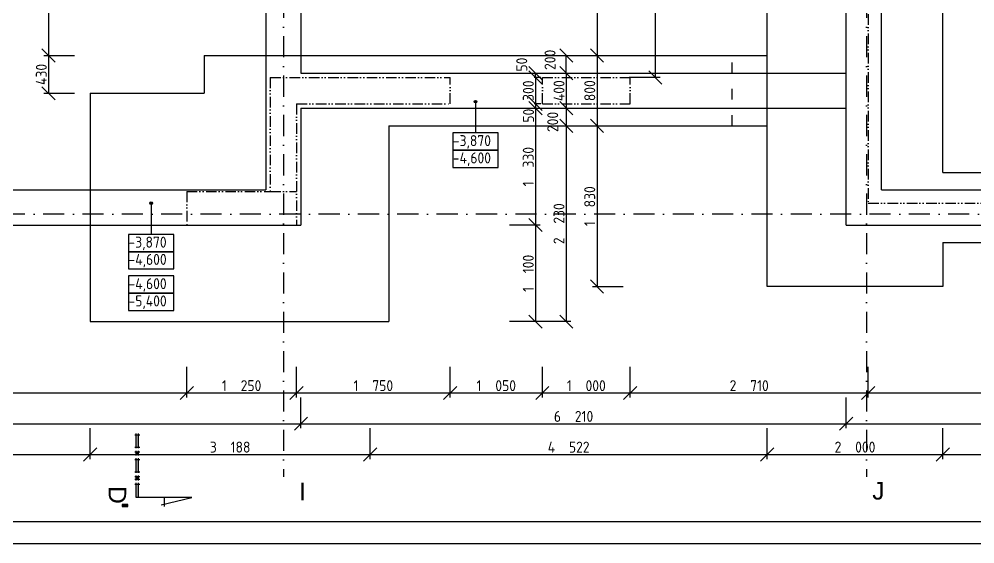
# Model space of a CAD drawing. Extents: x 4511820 to 5180432, y -1526536 to -944957.
# Drawn here: x 5017822 to 5028706, y -1502899 to -1496923 of the extents above; entities that cross this region are included whole.
import ezdxf

# ---------------------------------------------------------------- set-up
doc = ezdxf.new("R2010")
doc.units = 0
doc.header["$MEASUREMENT"] = 0
for name, pattern in [('ACAD_ISO03W100', [30, 12, -18]), ('ACAD_ISO12W100', [22, 12, -3, 0.5, -3, 0.5, -3]), ('BODKOCIARKOVANA_3', [5.6, 3, -1.3, 0, -1.3])]:
    doc.linetypes.add(name, pattern=pattern)
doc.layers.get('0').update_dxf_attribs({"linetype": 'CONTINUOUS'})
doc.layers.get('Defpoints').update_dxf_attribs({"color": 61, "linetype": 'CONTINUOUS'})
for name, color, linetype in [('KÓTY', 4, 'CONTINUOUS'), ('MÚRY', 1, 'CONTINUOUS'), ('osi', 253, 'CONTINUOUS'), ('TENKÁ', 7, 'CONTINUOUS')]:
    doc.layers.add(name, color=color, linetype=linetype)
doc.styles.add('styl1', font='arial.ttf')
doc.styles.add('STYLE1', font='isocp.shx')
doc.dimstyles.new('STANDARD-50', dxfattribs={"dimtxt": 125, "dimasz": 150, "dimexe": 10, "dimexo": 200, "dimgap": 20, "dimtad": 1, "dimdsep": 46, "dimlunit": 6, "dimtxsty": 'STYLE1', "dimblk1": 'OBLIQUE', "dimblk2": 'OBLIQUE', "dimsah": 1, "dimcen": 2.5, "dimse1": 1, "dimse2": 1, "dimadec": 0, "dimazin": 0, "dimtfac": 1, "dimtmove": 1, "dimatfit": 3, "dimldrblk": 'OBLIQUE', "dimfxl": 1, "dimtolj": 1, "dimtzin": 0, "dimarcsym": 0})

# ---------------------------------------------------------------- blocks, each defined once
blk = doc.blocks.new('_OBLIQUE')
at = {"color": 0, "linetype": 'ByBlock'}
blk.add_line((-0.5, -0.5), (0.5, 0.5), dxfattribs=at)
blk = doc.blocks.new('*D43579')
at = {"layer": 'Defpoints', "color": 0}
for p in [(5015616, -1500368), (5018631, -1500368), (5018631, -1501880)]:
    blk.add_point(p, dxfattribs=at)
at = {"layer": 'KÓTY', "color": 0, "lineweight": -2}
blk.add_line((5015616, -1501880), (5018631, -1501880), dxfattribs=at)
at = {"layer": 'KÓTY', "color": 0, "linetype": 'ByBlock', "lineweight": -2, "xscale": 150, "yscale": 150, "zscale": 150, "rotation": 180}
blk.add_blockref('_OBLIQUE', (5015616, -1501880), dxfattribs=at)
at = {"layer": 'KÓTY', "color": 0, "linetype": 'ByBlock', "lineweight": -2, "xscale": 150, "yscale": 150, "zscale": 150}
blk.add_blockref('_OBLIQUE', (5018631, -1501880), dxfattribs=at)
at = {"layer": 'KÓTY', "color": 0, "insert": (5017123, -1501797), "char_height": 125, "attachment_point": 5, "style": 'STYLE1'}
blk.add_mtext('\\A1;3ﾠ015', dxfattribs=at)
blk = doc.blocks.new('*D43580')
at = {"layer": 'Defpoints', "color": 0}
for p in [(5018631, -1500368), (5021819, -1500368), (5021819, -1501880)]:
    blk.add_point(p, dxfattribs=at)
at = {"layer": 'KÓTY', "color": 0, "lineweight": -2}
blk.add_line((5018631, -1501880), (5021819, -1501880), dxfattribs=at)
at = {"layer": 'KÓTY', "color": 0, "linetype": 'ByBlock', "lineweight": -2, "xscale": 150, "yscale": 150, "zscale": 150, "rotation": 180}
blk.add_blockref('_OBLIQUE', (5018631, -1501880), dxfattribs=at)
at = {"layer": 'KÓTY', "color": 0, "linetype": 'ByBlock', "lineweight": -2, "xscale": 150, "yscale": 150, "zscale": 150}
blk.add_blockref('_OBLIQUE', (5021819, -1501880), dxfattribs=at)
at = {"layer": 'KÓTY', "color": 0, "insert": (5020225, -1501797), "char_height": 125, "attachment_point": 5, "style": 'STYLE1'}
blk.add_mtext('\\A1;3ﾠ188', dxfattribs=at)
blk = doc.blocks.new('*D43581')
at = {"layer": 'Defpoints', "color": 0}
for p in [(5026341, -1499968), (5021819, -1500368), (5026341, -1501880)]:
    blk.add_point(p, dxfattribs=at)
at = {"layer": 'KÓTY', "color": 0, "lineweight": -2}
blk.add_line((5021819, -1501880), (5026341, -1501880), dxfattribs=at)
at = {"layer": 'KÓTY', "color": 0, "linetype": 'ByBlock', "lineweight": -2, "xscale": 150, "yscale": 150, "zscale": 150, "rotation": 180}
blk.add_blockref('_OBLIQUE', (5021819, -1501880), dxfattribs=at)
at = {"layer": 'KÓTY', "color": 0, "linetype": 'ByBlock', "lineweight": -2, "xscale": 150, "yscale": 150, "zscale": 150}
blk.add_blockref('_OBLIQUE', (5026341, -1501880), dxfattribs=at)
at = {"layer": 'KÓTY', "color": 0, "insert": (5024080, -1501797), "char_height": 125, "attachment_point": 5, "style": 'STYLE1'}
blk.add_mtext('\\A1;4ﾠ522', dxfattribs=at)
blk = doc.blocks.new('*D43582')
at = {"layer": 'Defpoints', "color": 0}
for p in [(5026341, -1499968), (5028341, -1499968), (5028341, -1501880)]:
    blk.add_point(p, dxfattribs=at)
at = {"layer": 'KÓTY', "color": 0, "lineweight": -2}
blk.add_line((5026341, -1501880), (5028341, -1501880), dxfattribs=at)
at = {"layer": 'KÓTY', "color": 0, "linetype": 'ByBlock', "lineweight": -2, "xscale": 150, "yscale": 150, "zscale": 150, "rotation": 180}
blk.add_blockref('_OBLIQUE', (5026341, -1501880), dxfattribs=at)
at = {"layer": 'KÓTY', "color": 0, "linetype": 'ByBlock', "lineweight": -2, "xscale": 150, "yscale": 150, "zscale": 150}
blk.add_blockref('_OBLIQUE', (5028341, -1501880), dxfattribs=at)
at = {"layer": 'KÓTY', "color": 0, "insert": (5027341, -1501797), "char_height": 125, "attachment_point": 5, "style": 'STYLE1'}
blk.add_mtext('\\A1;2ﾠ000', dxfattribs=at)
blk = doc.blocks.new('*D43583')
at = {"layer": 'Defpoints', "color": 0}
for p in [(5028341, -1499968), (5039821, -1499968), (5039821, -1501880)]:
    blk.add_point(p, dxfattribs=at)
at = {"layer": 'KÓTY', "color": 0, "lineweight": -2}
blk.add_line((5028341, -1501880), (5039821, -1501880), dxfattribs=at)
at = {"layer": 'KÓTY', "color": 0, "linetype": 'ByBlock', "lineweight": -2, "xscale": 150, "yscale": 150, "zscale": 150, "rotation": 180}
blk.add_blockref('_OBLIQUE', (5028341, -1501880), dxfattribs=at)
at = {"layer": 'KÓTY', "color": 0, "linetype": 'ByBlock', "lineweight": -2, "xscale": 150, "yscale": 150, "zscale": 150}
blk.add_blockref('_OBLIQUE', (5039821, -1501880), dxfattribs=at)
at = {"layer": 'KÓTY', "color": 0, "insert": (5034081, -1501797), "char_height": 125, "attachment_point": 5, "style": 'STYLE1'}
blk.add_mtext('\\A1;11ﾠ480', dxfattribs=at)
blk = doc.blocks.new('*D43594')
at = {"layer": 'Defpoints', "color": 0}
for p in [(5014341, -1499268), (5019731, -1499268), (5019731, -1501180)]:
    blk.add_point(p, dxfattribs=at)
at = {"layer": 'KÓTY', "color": 0, "lineweight": -2}
blk.add_line((5014341, -1501180), (5019731, -1501180), dxfattribs=at)
at = {"layer": 'KÓTY', "color": 0, "linetype": 'ByBlock', "lineweight": -2, "xscale": 150, "yscale": 150, "zscale": 150, "rotation": 180}
blk.add_blockref('_OBLIQUE', (5014341, -1501180), dxfattribs=at)
at = {"layer": 'KÓTY', "color": 0, "linetype": 'ByBlock', "lineweight": -2, "xscale": 150, "yscale": 150, "zscale": 150}
blk.add_blockref('_OBLIQUE', (5019731, -1501180), dxfattribs=at)
at = {"layer": 'KÓTY', "color": 0, "insert": (5017036, -1501097), "char_height": 125, "attachment_point": 5, "style": 'STYLE1'}
blk.add_mtext('\\A1;5ﾠ390', dxfattribs=at)
blk = doc.blocks.new('*D43595')
at = {"layer": 'Defpoints', "color": 0}
for p in [(5019731, -1499268), (5020981, -1499268), (5020981, -1501180)]:
    blk.add_point(p, dxfattribs=at)
at = {"layer": 'KÓTY', "color": 0, "lineweight": -2}
blk.add_line((5019731, -1501180), (5020981, -1501180), dxfattribs=at)
at = {"layer": 'KÓTY', "color": 0, "linetype": 'ByBlock', "lineweight": -2, "xscale": 150, "yscale": 150, "zscale": 150, "rotation": 180}
blk.add_blockref('_OBLIQUE', (5019731, -1501180), dxfattribs=at)
at = {"layer": 'KÓTY', "color": 0, "linetype": 'ByBlock', "lineweight": -2, "xscale": 150, "yscale": 150, "zscale": 150}
blk.add_blockref('_OBLIQUE', (5020981, -1501180), dxfattribs=at)
at = {"layer": 'KÓTY', "color": 0, "insert": (5020356, -1501097), "char_height": 125, "attachment_point": 5, "style": 'STYLE1'}
blk.add_mtext('\\A1;1ﾠ250', dxfattribs=at)
blk = doc.blocks.new('*D43596')
at = {"layer": 'Defpoints', "color": 0}
for p in [(5022731, -1497888), (5020981, -1499268), (5022731, -1501180)]:
    blk.add_point(p, dxfattribs=at)
at = {"layer": 'KÓTY', "color": 0, "lineweight": -2}
blk.add_line((5020981, -1501180), (5022731, -1501180), dxfattribs=at)
at = {"layer": 'KÓTY', "color": 0, "linetype": 'ByBlock', "lineweight": -2, "xscale": 150, "yscale": 150, "zscale": 150, "rotation": 180}
blk.add_blockref('_OBLIQUE', (5020981, -1501180), dxfattribs=at)
at = {"layer": 'KÓTY', "color": 0, "linetype": 'ByBlock', "lineweight": -2, "xscale": 150, "yscale": 150, "zscale": 150}
blk.add_blockref('_OBLIQUE', (5022731, -1501180), dxfattribs=at)
at = {"layer": 'KÓTY', "color": 0, "insert": (5021856, -1501097), "char_height": 125, "attachment_point": 5, "style": 'STYLE1'}
blk.add_mtext('\\A1;1ﾠ750', dxfattribs=at)
blk = doc.blocks.new('*D43597')
at = {"layer": 'Defpoints', "color": 0}
for p in [(5022731, -1497888), (5023781, -1497888), (5023781, -1501180)]:
    blk.add_point(p, dxfattribs=at)
at = {"layer": 'KÓTY', "color": 0, "lineweight": -2}
blk.add_line((5022731, -1501180), (5023781, -1501180), dxfattribs=at)
at = {"layer": 'KÓTY', "color": 0, "linetype": 'ByBlock', "lineweight": -2, "xscale": 150, "yscale": 150, "zscale": 150, "rotation": 180}
blk.add_blockref('_OBLIQUE', (5022731, -1501180), dxfattribs=at)
at = {"layer": 'KÓTY', "color": 0, "linetype": 'ByBlock', "lineweight": -2, "xscale": 150, "yscale": 150, "zscale": 150}
blk.add_blockref('_OBLIQUE', (5023781, -1501180), dxfattribs=at)
at = {"layer": 'KÓTY', "color": 0, "insert": (5023256, -1501097), "char_height": 125, "attachment_point": 5, "style": 'STYLE1'}
blk.add_mtext('\\A1;1ﾠ050', dxfattribs=at)
blk = doc.blocks.new('*D43598')
at = {"layer": 'Defpoints', "color": 0}
for p in [(5023781, -1497888), (5024781, -1497888), (5024781, -1501180)]:
    blk.add_point(p, dxfattribs=at)
at = {"layer": 'KÓTY', "color": 0, "lineweight": -2}
blk.add_line((5023781, -1501180), (5024781, -1501180), dxfattribs=at)
at = {"layer": 'KÓTY', "color": 0, "linetype": 'ByBlock', "lineweight": -2, "xscale": 150, "yscale": 150, "zscale": 150, "rotation": 180}
blk.add_blockref('_OBLIQUE', (5023781, -1501180), dxfattribs=at)
at = {"layer": 'KÓTY', "color": 0, "linetype": 'ByBlock', "lineweight": -2, "xscale": 150, "yscale": 150, "zscale": 150}
blk.add_blockref('_OBLIQUE', (5024781, -1501180), dxfattribs=at)
at = {"layer": 'KÓTY', "color": 0, "insert": (5024281, -1501097), "char_height": 125, "attachment_point": 5, "style": 'STYLE1'}
blk.add_mtext('\\A1;1ﾠ000', dxfattribs=at)
blk = doc.blocks.new('*D43599')
at = {"layer": 'Defpoints', "color": 0}
for p in [(5024781, -1497888), (5027491, -1499018), (5027491, -1501180)]:
    blk.add_point(p, dxfattribs=at)
at = {"layer": 'KÓTY', "color": 0, "lineweight": -2}
blk.add_line((5024781, -1501180), (5027491, -1501180), dxfattribs=at)
at = {"layer": 'KÓTY', "color": 0, "linetype": 'ByBlock', "lineweight": -2, "xscale": 150, "yscale": 150, "zscale": 150, "rotation": 180}
blk.add_blockref('_OBLIQUE', (5024781, -1501180), dxfattribs=at)
at = {"layer": 'KÓTY', "color": 0, "linetype": 'ByBlock', "lineweight": -2, "xscale": 150, "yscale": 150, "zscale": 150}
blk.add_blockref('_OBLIQUE', (5027491, -1501180), dxfattribs=at)
at = {"layer": 'KÓTY', "color": 0, "insert": (5026136, -1501097), "char_height": 125, "attachment_point": 5, "style": 'STYLE1'}
blk.add_mtext('\\A1;2ﾠ710', dxfattribs=at)
blk = doc.blocks.new('*D43600')
at = {"layer": 'Defpoints', "color": 0}
for p in [(5027491, -1499018), (5032031, -1499268), (5032031, -1501180)]:
    blk.add_point(p, dxfattribs=at)
at = {"layer": 'KÓTY', "color": 0, "lineweight": -2}
blk.add_line((5027491, -1501180), (5032031, -1501180), dxfattribs=at)
at = {"layer": 'KÓTY', "color": 0, "linetype": 'ByBlock', "lineweight": -2, "xscale": 150, "yscale": 150, "zscale": 150, "rotation": 180}
blk.add_blockref('_OBLIQUE', (5027491, -1501180), dxfattribs=at)
at = {"layer": 'KÓTY', "color": 0, "linetype": 'ByBlock', "lineweight": -2, "xscale": 150, "yscale": 150, "zscale": 150}
blk.add_blockref('_OBLIQUE', (5032031, -1501180), dxfattribs=at)
at = {"layer": 'KÓTY', "color": 0, "insert": (5029761, -1501097), "char_height": 125, "attachment_point": 5, "style": 'STYLE1'}
blk.add_mtext('\\A1;4ﾠ540', dxfattribs=at)
blk = doc.blocks.new('*D43603')
at = {"layer": 'Defpoints', "color": 0}
for p in [(5021031, -1497938), (5027241, -1497938), (5027241, -1501530)]:
    blk.add_point(p, dxfattribs=at)
at = {"layer": 'KÓTY', "color": 0, "lineweight": -2}
blk.add_line((5021031, -1501530), (5027241, -1501530), dxfattribs=at)
at = {"layer": 'KÓTY', "color": 0, "linetype": 'ByBlock', "lineweight": -2, "xscale": 150, "yscale": 150, "zscale": 150, "rotation": 180}
blk.add_blockref('_OBLIQUE', (5021031, -1501530), dxfattribs=at)
at = {"layer": 'KÓTY', "color": 0, "linetype": 'ByBlock', "lineweight": -2, "xscale": 150, "yscale": 150, "zscale": 150}
blk.add_blockref('_OBLIQUE', (5027241, -1501530), dxfattribs=at)
at = {"layer": 'KÓTY', "color": 0, "insert": (5024136, -1501447), "char_height": 125, "attachment_point": 5, "style": 'STYLE1'}
blk.add_mtext('\\A1;6ﾠ210', dxfattribs=at)
blk = doc.blocks.new('*D43604')
at = {"layer": 'Defpoints', "color": 0}
for p in [(5027241, -1499268), (5040921, -1499268), (5040921, -1501530)]:
    blk.add_point(p, dxfattribs=at)
at = {"layer": 'KÓTY', "color": 0, "lineweight": -2}
blk.add_line((5027241, -1501530), (5040921, -1501530), dxfattribs=at)
at = {"layer": 'KÓTY', "color": 0, "linetype": 'ByBlock', "lineweight": -2, "xscale": 150, "yscale": 150, "zscale": 150, "rotation": 180}
blk.add_blockref('_OBLIQUE', (5027241, -1501530), dxfattribs=at)
at = {"layer": 'KÓTY', "color": 0, "linetype": 'ByBlock', "lineweight": -2, "xscale": 150, "yscale": 150, "zscale": 150}
blk.add_blockref('_OBLIQUE', (5040921, -1501530), dxfattribs=at)
at = {"layer": 'KÓTY', "color": 0, "insert": (5034081, -1501447), "char_height": 125, "attachment_point": 5, "style": 'STYLE1'}
blk.add_mtext('\\A1;13ﾠ680', dxfattribs=at)
blk = doc.blocks.new('*D43608')
at = {"layer": 'Defpoints', "color": 0}
for p in [(5007451, -1499268), (5021031, -1499268), (5021031, -1501530)]:
    blk.add_point(p, dxfattribs=at)
at = {"layer": 'KÓTY', "color": 0, "lineweight": -2}
blk.add_line((5007451, -1501530), (5021031, -1501530), dxfattribs=at)
at = {"layer": 'KÓTY', "color": 0, "linetype": 'ByBlock', "lineweight": -2, "xscale": 150, "yscale": 150, "zscale": 150, "rotation": 180}
blk.add_blockref('_OBLIQUE', (5007451, -1501530), dxfattribs=at)
at = {"layer": 'KÓTY', "color": 0, "linetype": 'ByBlock', "lineweight": -2, "xscale": 150, "yscale": 150, "zscale": 150}
blk.add_blockref('_OBLIQUE', (5021031, -1501530), dxfattribs=at)
at = {"layer": 'KÓTY', "color": 0, "insert": (5014241, -1501447), "char_height": 125, "attachment_point": 5, "style": 'STYLE1'}
blk.add_mtext('\\A1;13ﾠ580', dxfattribs=at)
blk = doc.blocks.new('*D43628')
at = {"layer": 'Defpoints', "color": 0}
for p in [(5022031, -1495468), (5026341, -1496674), (5026341, -1497338)]:
    blk.add_point(p, dxfattribs=at)
at = {"layer": 'KÓTY', "color": 0, "lineweight": -2}
blk.add_line((5022031, -1496674), (5026341, -1496674), dxfattribs=at)
at = {"layer": 'KÓTY', "color": 0, "linetype": 'ByBlock', "lineweight": -2, "xscale": 150, "yscale": 150, "zscale": 150, "rotation": 180}
blk.add_blockref('_OBLIQUE', (5022031, -1496674), dxfattribs=at)
at = {"layer": 'KÓTY', "color": 0, "linetype": 'ByBlock', "lineweight": -2, "xscale": 150, "yscale": 150, "zscale": 150}
blk.add_blockref('_OBLIQUE', (5026341, -1496674), dxfattribs=at)
at = {"layer": 'KÓTY', "color": 0, "insert": (5024186, -1496591), "char_height": 125, "attachment_point": 5, "style": 'STYLE1'}
blk.add_mtext('\\A1;4ﾠ310', dxfattribs=at)
blk = doc.blocks.new('*D43867')
at = {"layer": 'Defpoints', "color": 0}
for p in [(5019281, -1495468), (5018157, -1497338), (5019581, -1497338)]:
    blk.add_point(p, dxfattribs=at)
at = {"layer": 'KÓTY', "color": 0, "lineweight": -2}
blk.add_line((5018157, -1495468), (5018157, -1497338), dxfattribs=at)
at = {"layer": 'KÓTY', "color": 0, "linetype": 'ByBlock', "lineweight": -2, "xscale": 150, "yscale": 150, "zscale": 150}
for p, rotation in [((5018157, -1495468), 90), ((5018157, -1497338), 270)]:
    blk.add_blockref('_OBLIQUE', p, dxfattribs=dict(at, rotation=rotation))
at = {"layer": 'KÓTY', "color": 0, "insert": (5018074, -1496403), "char_height": 125, "attachment_point": 5, "rotation": 90, "style": 'STYLE1'}
blk.add_mtext('\\A1;1ﾠ870', dxfattribs=at)
blk = doc.blocks.new('*D43868')
at = {"layer": 'Defpoints', "color": 0}
for p in [(5019581, -1497338), (5018157, -1497768), (5019581, -1497768)]:
    blk.add_point(p, dxfattribs=at)
at = {"layer": 'KÓTY', "color": 0, "lineweight": -2}
blk.add_line((5018157, -1497338), (5018157, -1497768), dxfattribs=at)
at = {"layer": 'KÓTY', "color": 0, "linetype": 'ByBlock', "lineweight": -2, "xscale": 150, "yscale": 150, "zscale": 150}
for p, rotation in [((5018157, -1497338), 90), ((5018157, -1497768), 270)]:
    blk.add_blockref('_OBLIQUE', p, dxfattribs=dict(at, rotation=rotation))
at = {"layer": 'KÓTY', "color": 0, "insert": (5018074.5, -1497553), "char_height": 125, "attachment_point": 5, "rotation": 90, "style": 'STYLE1'}
blk.add_mtext('\\A1;430', dxfattribs=at)
blk = doc.blocks.new('*D43920')
at = {"layer": 'Defpoints', "color": 0}
for p in [(5022616, -1489768), (5022616, -1497338), (5024403, -1497338)]:
    blk.add_point(p, dxfattribs=at)
at = {"layer": 'KÓTY', "color": 0, "lineweight": -2}
blk.add_line((5024403, -1489768), (5024403, -1497338), dxfattribs=at)
at = {"layer": 'KÓTY', "color": 0, "linetype": 'ByBlock', "lineweight": -2, "xscale": 150, "yscale": 150, "zscale": 150}
for p, rotation in [((5024403, -1489768), 90), ((5024403, -1497338), 270)]:
    blk.add_blockref('_OBLIQUE', p, dxfattribs=dict(at, rotation=rotation))
at = {"layer": 'KÓTY', "color": 0, "insert": (5024320, -1493553), "char_height": 125, "attachment_point": 5, "rotation": 90, "style": 'STYLE1'}
blk.add_mtext('\\A1;7ﾠ570', dxfattribs=at)
blk = doc.blocks.new('*D43921')
at = {"layer": 'Defpoints', "color": 0}
for p in [(5026341, -1497338), (5024403, -1498138), (5026341, -1498138)]:
    blk.add_point(p, dxfattribs=at)
at = {"layer": 'KÓTY', "color": 0, "lineweight": -2}
blk.add_line((5024403, -1497338), (5024403, -1498138), dxfattribs=at)
at = {"layer": 'KÓTY', "color": 0, "linetype": 'ByBlock', "lineweight": -2, "xscale": 150, "yscale": 150, "zscale": 150}
for p, rotation in [((5024403, -1497338), 90), ((5024403, -1498138), 270)]:
    blk.add_blockref('_OBLIQUE', p, dxfattribs=dict(at, rotation=rotation))
at = {"layer": 'KÓTY', "color": 0, "insert": (5024320.5, -1497738), "char_height": 125, "attachment_point": 5, "rotation": 90, "style": 'STYLE1'}
blk.add_mtext('\\A1;800', dxfattribs=at)
blk = doc.blocks.new('*D43922')
at = {"layer": 'Defpoints', "color": 0}
for p in [(5024403, -1497538), (5024053, -1497938), (5024403, -1497938)]:
    blk.add_point(p, dxfattribs=at)
at = {"layer": 'KÓTY', "color": 0, "lineweight": -2}
blk.add_line((5024053, -1497538), (5024053, -1497938), dxfattribs=at)
at = {"layer": 'KÓTY', "color": 0, "linetype": 'ByBlock', "lineweight": -2, "xscale": 150, "yscale": 150, "zscale": 150}
for p, rotation in [((5024053, -1497538), 90), ((5024053, -1497938), 270)]:
    blk.add_blockref('_OBLIQUE', p, dxfattribs=dict(at, rotation=rotation))
at = {"layer": 'KÓTY', "color": 0, "insert": (5023970.5, -1497738), "char_height": 125, "attachment_point": 5, "rotation": 90, "style": 'STYLE1'}
blk.add_mtext('\\A1;400', dxfattribs=at)
blk = doc.blocks.new('*D43923')
at = {"layer": 'Defpoints', "color": 0}
for p in [(5023781, -1497588), (5023703, -1497888), (5023781, -1497888)]:
    blk.add_point(p, dxfattribs=at)
at = {"layer": 'KÓTY', "color": 0, "lineweight": -2}
blk.add_line((5023703, -1497588), (5023703, -1497888), dxfattribs=at)
at = {"layer": 'KÓTY', "color": 0, "linetype": 'ByBlock', "lineweight": -2, "xscale": 150, "yscale": 150, "zscale": 150}
for p, rotation in [((5023703, -1497588), 90), ((5023703, -1497888), 270)]:
    blk.add_blockref('_OBLIQUE', p, dxfattribs=dict(at, rotation=rotation))
at = {"layer": 'KÓTY', "color": 0, "insert": (5023620.5, -1497738), "char_height": 125, "attachment_point": 5, "rotation": 90, "style": 'STYLE1'}
blk.add_mtext('\\A1;300', dxfattribs=at)
blk = doc.blocks.new('*D43924')
at = {"layer": 'Defpoints', "color": 0}
for p in [(5023703, -1497538), (5023781, -1497538), (5023781, -1497588)]:
    blk.add_point(p, dxfattribs=at)
at = {"layer": 'KÓTY', "color": 0, "lineweight": -2}
blk.add_line((5023703, -1497588), (5023703, -1497538), dxfattribs=at)
at = {"layer": 'KÓTY', "color": 0, "linetype": 'ByBlock', "lineweight": -2, "xscale": 150, "yscale": 150, "zscale": 150}
for p, rotation in [((5023703, -1497538), 90), ((5023703, -1497588), 270)]:
    blk.add_blockref('_OBLIQUE', p, dxfattribs=dict(at, rotation=rotation))
at = {"layer": 'KÓTY', "color": 0, "insert": (5023546, -1497441), "char_height": 125, "attachment_point": 5, "rotation": 90, "style": 'STYLE1'}
blk.add_mtext('\\A1;50', dxfattribs=at)
blk = doc.blocks.new('*D43925')
at = {"layer": 'Defpoints', "color": 0}
for p in [(5024053, -1497338), (5024053, -1497338), (5024053, -1497538)]:
    blk.add_point(p, dxfattribs=at)
at = {"layer": 'KÓTY', "color": 0, "lineweight": -2}
blk.add_line((5024053, -1497538), (5024053, -1497338), dxfattribs=at)
at = {"layer": 'KÓTY', "color": 0, "linetype": 'ByBlock', "lineweight": -2, "xscale": 150, "yscale": 150, "zscale": 150}
for p, rotation in [((5024053, -1497338), 90), ((5024053, -1497538), 270)]:
    blk.add_blockref('_OBLIQUE', p, dxfattribs=dict(at, rotation=rotation))
at = {"layer": 'KÓTY', "color": 0, "insert": (5023868, -1497387), "char_height": 125, "attachment_point": 5, "rotation": 90, "style": 'STYLE1'}
blk.add_mtext('\\A1;200', dxfattribs=at)
blk = doc.blocks.new('*D43926')
at = {"layer": 'Defpoints', "color": 0}
for p in [(5024053, -1497938), (5024053, -1498138), (5024053, -1498138)]:
    blk.add_point(p, dxfattribs=at)
at = {"layer": 'KÓTY', "color": 0, "lineweight": -2}
blk.add_line((5024053, -1497938), (5024053, -1498138), dxfattribs=at)
at = {"layer": 'KÓTY', "color": 0, "linetype": 'ByBlock', "lineweight": -2, "xscale": 150, "yscale": 150, "zscale": 150}
for p, rotation in [((5024053, -1497938), 90), ((5024053, -1498138), 270)]:
    blk.add_blockref('_OBLIQUE', p, dxfattribs=dict(at, rotation=rotation))
at = {"layer": 'KÓTY', "color": 0, "insert": (5023898.5, -1498094), "char_height": 125, "attachment_point": 5, "rotation": 90, "style": 'STYLE1'}
blk.add_mtext('\\A1;200', dxfattribs=at)
blk = doc.blocks.new('*D43927')
at = {"layer": 'Defpoints', "color": 0}
for p in [(5023781, -1497888), (5023703, -1497938), (5023781, -1497938)]:
    blk.add_point(p, dxfattribs=at)
at = {"layer": 'KÓTY', "color": 0, "lineweight": -2}
blk.add_line((5023703, -1497888), (5023703, -1497938), dxfattribs=at)
at = {"layer": 'KÓTY', "color": 0, "linetype": 'ByBlock', "lineweight": -2, "xscale": 150, "yscale": 150, "zscale": 150}
for p, rotation in [((5023703, -1497888), 90), ((5023703, -1497938), 270)]:
    blk.add_blockref('_OBLIQUE', p, dxfattribs=dict(at, rotation=rotation))
at = {"layer": 'KÓTY', "color": 0, "insert": (5023623, -1498023), "char_height": 125, "attachment_point": 5, "rotation": 90, "style": 'STYLE1'}
blk.add_mtext('\\A1;50', dxfattribs=at)
blk = doc.blocks.new('*D43928')
at = {"layer": 'Defpoints', "color": 0}
for p in [(5021681, -1498138), (5021681, -1500368), (5024053, -1500368)]:
    blk.add_point(p, dxfattribs=at)
at = {"layer": 'KÓTY', "color": 0, "lineweight": -2}
blk.add_line((5024053, -1498138), (5024053, -1500368), dxfattribs=at)
at = {"layer": 'KÓTY', "color": 0, "linetype": 'ByBlock', "lineweight": -2, "xscale": 150, "yscale": 150, "zscale": 150}
for p, rotation in [((5024053, -1498138), 90), ((5024053, -1500368), 270)]:
    blk.add_blockref('_OBLIQUE', p, dxfattribs=dict(at, rotation=rotation))
at = {"layer": 'KÓTY', "color": 0, "insert": (5023970, -1499253), "char_height": 125, "attachment_point": 5, "rotation": 90, "style": 'STYLE1'}
blk.add_mtext('\\A1;2ﾠ230', dxfattribs=at)
blk = doc.blocks.new('*D43929')
at = {"layer": 'Defpoints', "color": 0}
for p in [(5026341, -1498138), (5024403, -1499968), (5026341, -1499968)]:
    blk.add_point(p, dxfattribs=at)
at = {"layer": 'KÓTY', "color": 0, "lineweight": -2}
blk.add_line((5024403, -1498138), (5024403, -1499968), dxfattribs=at)
at = {"layer": 'KÓTY', "color": 0, "linetype": 'ByBlock', "lineweight": -2, "xscale": 150, "yscale": 150, "zscale": 150}
for p, rotation in [((5024403, -1498138), 90), ((5024403, -1499968), 270)]:
    blk.add_blockref('_OBLIQUE', p, dxfattribs=dict(at, rotation=rotation))
at = {"layer": 'KÓTY', "color": 0, "insert": (5024320, -1499053), "char_height": 125, "attachment_point": 5, "rotation": 90, "style": 'STYLE1'}
blk.add_mtext('\\A1;1ﾠ830', dxfattribs=at)
blk = doc.blocks.new('*D43930')
at = {"layer": 'Defpoints', "color": 0}
for p in [(5021031, -1497938), (5021031, -1499268), (5023703, -1499268)]:
    blk.add_point(p, dxfattribs=at)
at = {"layer": 'KÓTY', "color": 0, "lineweight": -2}
blk.add_line((5023703, -1497938), (5023703, -1499268), dxfattribs=at)
at = {"layer": 'KÓTY', "color": 0, "linetype": 'ByBlock', "lineweight": -2, "xscale": 150, "yscale": 150, "zscale": 150}
for p, rotation in [((5023703, -1497938), 90), ((5023703, -1499268), 270)]:
    blk.add_blockref('_OBLIQUE', p, dxfattribs=dict(at, rotation=rotation))
at = {"layer": 'KÓTY', "color": 0, "insert": (5023620, -1498603), "char_height": 125, "attachment_point": 5, "rotation": 90, "style": 'STYLE1'}
blk.add_mtext('\\A1;1ﾠ330', dxfattribs=at)
blk = doc.blocks.new('*D43931')
at = {"layer": 'Defpoints', "color": 0}
for p in [(5021031, -1499268), (5021031, -1500368), (5023703, -1500368)]:
    blk.add_point(p, dxfattribs=at)
at = {"layer": 'KÓTY', "color": 0, "lineweight": -2}
blk.add_line((5023703, -1499268), (5023703, -1500368), dxfattribs=at)
at = {"layer": 'KÓTY', "color": 0, "linetype": 'ByBlock', "lineweight": -2, "xscale": 150, "yscale": 150, "zscale": 150}
for p, rotation in [((5023703, -1499268), 90), ((5023703, -1500368), 270)]:
    blk.add_blockref('_OBLIQUE', p, dxfattribs=dict(at, rotation=rotation))
at = {"layer": 'KÓTY', "color": 0, "insert": (5023620, -1499818), "char_height": 125, "attachment_point": 5, "rotation": 90, "style": 'STYLE1'}
blk.add_mtext('\\A1;1ﾠ100', dxfattribs=at)
blk = doc.blocks.new('*D43935')
at = {"layer": 'Defpoints', "color": 0}
for p in [(5024731, -1495748), (5024731, -1497588), (5025067, -1497588)]:
    blk.add_point(p, dxfattribs=at)
at = {"layer": 'KÓTY', "color": 0, "lineweight": -2}
blk.add_line((5025067, -1495748), (5025067, -1497588), dxfattribs=at)
at = {"layer": 'KÓTY', "color": 0, "linetype": 'ByBlock', "lineweight": -2, "xscale": 150, "yscale": 150, "zscale": 150}
for p, rotation in [((5025067, -1495748), 90), ((5025067, -1497588), 270)]:
    blk.add_blockref('_OBLIQUE', p, dxfattribs=dict(at, rotation=rotation))
at = {"layer": 'KÓTY', "color": 0, "insert": (5024980, -1496416), "char_height": 125, "attachment_point": 5, "rotation": 90, "style": 'STYLE1'}
blk.add_mtext('\\A1;1ﾠ840', dxfattribs=at)

msp = doc.modelspace()

# ---------------------------------------------------------------- hatches: boundary and pattern name
at = {"layer": 'KÓTY', "ltscale": 0.25}
for points in [[(5023019.5, -1497878.316, 1), (5023019.5, -1497848.316, 1)], [(5019326, -1499034.316, 1), (5019326, -1499004.316, 1)]]:
    msp.add_hatch(color=256, dxfattribs=at).paths.add_polyline_path(points)
at = {"layer": 'TENKÁ'}
h = msp.add_hatch(color=256, dxfattribs=at)
h.dxf.hatch_style = 1
h.paths.add_polyline_path([(5019182.125, -1501796.434), (5019156.25, -1501796.434), (5019156.25, -1501655.309), (5019182.125, -1501655.309)])
h = msp.add_hatch(color=256, dxfattribs=at)
h.dxf.hatch_style = 1
h.paths.add_polyline_path([(5019182.125, -1501881.559), (5019156.25, -1501881.559), (5019156.25, -1501851.309), (5019182.125, -1501851.309)])
h = msp.add_hatch(color=256, dxfattribs=at)
h.dxf.hatch_style = 1
h.paths.add_polyline_path([(5019182.125, -1501936.434), (5019182.125, -1502077.559), (5019156.25, -1502077.559), (5019156.25, -1501936.434)])
h = msp.add_hatch(color=256, dxfattribs=at)
h.dxf.hatch_style = 1
h.paths.add_polyline_path([(5019182.125, -1502162.684), (5019156.25, -1502162.684), (5019156.25, -1502132.434), (5019182.125, -1502132.434)])
h = msp.add_hatch(color=256, dxfattribs=at)
h.dxf.hatch_style = 1
h.paths.add_polyline_path([(5019182.125, -1502217.559), (5019182.125, -1502371.184), (5019156.25, -1502371.184), (5019156.25, -1502217.559)])
h = msp.add_hatch(color=256, dxfattribs=at)
h.dxf.hatch_style = 1
h.paths.add_polyline_path([(5019060.125, -1502450.934), (5018996.5, -1502450.934), (5018996.5, -1502474.559), (5019060.125, -1502474.559)])

# ---------------------------------------------------------------- linework, layer by layer
at = {"layer": 'KÓTY'}
for p, q in [((5018103.597, -1497338), (5018453.597, -1497338)), ((5023763.5, -1497588), (5023685.5, -1497588)), ((5025120.403, -1497588), (5024770.403, -1497588)), ((5018103.597, -1497768), (5018453.597, -1497768)), ((5023019.5, -1497863.316), (5023019.5, -1498219.5)), ((5023763.5, -1497888), (5023685.5, -1497888)), ((5019326, -1499019.316), (5019326, -1499375.5)), ((5023756.403, -1499268), (5023406.403, -1499268)), ((5024349.597, -1499968), (5024699.597, -1499968)), ((5023756.403, -1500368), (5023406.403, -1500368)), ((5024106.403, -1500368), (5023756.403, -1500368)), ((5019731, -1501232.903), (5019731, -1500882.903)), ((5020981, -1501232.903), (5020981, -1500882.903)), ((5022731, -1501232.903), (5022731, -1500882.903)), ((5023781, -1501232.903), (5023781, -1500882.903)), ((5024781, -1501232.903), (5024781, -1500882.903)), ((5027491, -1501232.903), (5027491, -1500882.903)), ((5021031, -1501582.903), (5021031, -1501232.903)), ((5027241, -1501582.903), (5027241, -1501232.903)), ((5018631, -1501932.903), (5018631, -1501582.903)), ((5021819, -1501932.903), (5021819, -1501582.903)), ((5026341, -1501932.903), (5026341, -1501582.903)), ((5028341, -1501932.903), (5028341, -1501582.903))]:
    msp.add_line(p, q, dxfattribs=at)
at = {"layer": 'KÓTY', "ltscale": 0.25}
for centre in [(5023019.5, -1497863.316), (5019326, -1499019.316)]:
    msp.add_circle(centre, 15, dxfattribs=at)
at = {"layer": 'MÚRY', "linetype": 'Continuous', "lineweight": 30}
for p, q in [((5028341, -1498668), (5028341, -1464910.809)), ((5026341, -1497338), (5026341, -1489768)), ((5019931, -1497338), (5026341, -1497338)), ((5019931, -1497338), (5019931, -1497768)), ((5018631, -1497768), (5019931, -1497768)), ((5018631, -1497768), (5018631, -1500368)), ((5022031, -1498138), (5026341, -1498138)), ((5022031, -1498138), (5022031, -1500368)), ((5026341, -1499968), (5026341, -1498138)), ((5028341, -1498668), (5029611, -1498668)), ((5028341, -1499468), (5028341, -1499968)), ((5028341, -1499468), (5039821, -1499468)), ((5028341, -1499968), (5026341, -1499968)), ((5018631, -1500368), (5022031, -1500368))]:
    msp.add_line(p, q, dxfattribs=at)
at = {"layer": 'MÚRY', "linetype": 'ACAD_ISO03W100', "lineweight": 30, "ltscale": 10}
msp.add_line((5025941, -1498138), (5025941, -1497338), dxfattribs=at)
at = {"layer": 'osi', "linetype": 'BODKOCIARKOVANA_3', "ltscale": 80}
for p, q in [((5020831, -1463510.809), (5020831, -1502135.094)), ((5027471, -1463510.809), (5027471, -1502135.094)), ((5043429.122, -1499143), (4978440.258, -1499143))]:
    msp.add_line(p, q, dxfattribs=at)
at = {"layer": 'TENKÁ'}
for p, q in [((5020631, -1485988), (5020631, -1498868)), ((5021031, -1485988), (5021031, -1497538)), ((5027241, -1497538), (5027241, -1487918)), ((5027641, -1498868), (5027641, -1487918)), ((5026341, -1498138), (5026341, -1497338)), ((5021031, -1497538), (5027241, -1497538)), ((5027241, -1499268), (5027241, -1497538)), ((5021031, -1497938), (5027241, -1497938)), ((5021031, -1497938), (5021031, -1499268)), ((5000861, -1498868), (5020631, -1498868)), ((5027641, -1498868), (5040521, -1498868)), ((4980571, -1499268), (5021031, -1499268)), ((5027241, -1499268), (5040921, -1499268)), ((5019140, -1501655.309), (5019197, -1501655.309)), ((5019156.25, -1501808.934), (5019156.25, -1501642.809)), ((5019182.125, -1501808.934), (5019182.125, -1501642.809)), ((5019140, -1501796.434), (5019197, -1501796.434)), ((5019140, -1501851.309), (5019197, -1501851.309)), ((5019140, -1501881.559), (5019197, -1501881.559)), ((5019156.25, -1501894.059), (5019156.25, -1501838.809)), ((5019156.25, -1502090.059), (5019156.25, -1501923.934)), ((5019182.125, -1501894.059), (5019182.125, -1501838.809)), ((5019182.125, -1502090.059), (5019182.125, -1501923.934)), ((5019140, -1501936.434), (5019197, -1501936.434)), ((5019140, -1502077.559), (5019197, -1502077.559)), ((5019140, -1502132.434), (5019197, -1502132.434)), ((5019156.25, -1502175.184), (5019156.25, -1502119.934)), ((5019182.125, -1502175.184), (5019182.125, -1502119.934)), ((5019140, -1502162.684), (5019197, -1502162.684)), ((5019140, -1502217.559), (5019197, -1502217.559)), ((5019156.25, -1502371.184), (5019156.25, -1502205.059)), ((5019182.125, -1502371.184), (5019182.125, -1502205.059)), ((5019789.875, -1502371.184), (5019154.875, -1502371.184)), ((5019441.25, -1502454.309), (5019789.875, -1502371.184)), ((5019472.375, -1502371.184), (5019472.375, -1502474.434))]:
    msp.add_line(p, q, dxfattribs=at)
at = {"layer": 'TENKÁ', "color": 40, "linetype": 'ACAD_ISO12W100', "ltscale": 10}
for p, q in [((5027491, -1495768), (5027491, -1499018)), ((5020681, -1497588), (5022731, -1497588)), ((5020681, -1497588), (5020681, -1498888)), ((5022731, -1497888), (5022731, -1497588)), ((5023781, -1497588), (5024781, -1497588)), ((5023781, -1497888), (5023781, -1497588)), ((5024781, -1497888), (5024781, -1497588)), ((5020981, -1497888), (5022731, -1497888)), ((5020981, -1497888), (5020981, -1499268)), ((5023781, -1497888), (5024781, -1497888)), ((5019731, -1498888), (5020681, -1498888)), ((5019731, -1498888), (5019731, -1499268)), ((5020681, -1498888), (5020981, -1498888)), ((5027491, -1499018), (5032031, -1499018)), ((5019731, -1499268), (5020981, -1499268))]:
    msp.add_line(p, q, dxfattribs=at)
at = {"layer": 'TENKÁ', "color": 7}
for p, q in [((5054287, -1502648.728), (4978164.533, -1502648.728)), ((5054537, -1502898.728), (4977914.533, -1502898.728))]:
    msp.add_line(p, q, dxfattribs=at)
at = {"layer": 'TENKÁ', "ltscale": 0.25}
for points in [[(5023276.816, -1498415.75), (5023276.816, -1498219.5), (5022762.184, -1498219.5), (5022762.184, -1498415.75)], [(5023276.816, -1498612), (5023276.816, -1498415.75), (5022762.184, -1498415.75), (5022762.184, -1498612)], [(5019583.316, -1499571.75), (5019583.316, -1499375.5), (5019068.684, -1499375.5), (5019068.684, -1499571.75)], [(5019583.316, -1499768), (5019583.316, -1499571.75), (5019068.684, -1499571.75), (5019068.684, -1499768)], [(5019583.316, -1500044.5), (5019583.316, -1499848.25), (5019068.684, -1499848.25), (5019068.684, -1500044.5)], [(5019583.316, -1500240.75), (5019583.316, -1500044.5), (5019068.684, -1500044.5), (5019068.684, -1500240.75)]]:
    msp.add_lwpolyline(points, close=True, dxfattribs=at)
at = {"layer": 'TENKÁ'}
msp.add_lwpolyline([(5019060.125, -1502474.559), (5019060.125, -1502450.934), (5018996.5, -1502450.934), (5018996.5, -1502474.559)], close=True, dxfattribs=at)

# ---------------------------------------------------------------- texts
at = {"layer": 'TENKÁ', "ltscale": 0.25}
for s, height, style, p in [('-3,870', 125, 'STYLE1', (5022761.073, -1498369.701)), ('-4,600', 125, 'STYLE1', (5022761.073, -1498565.951)), ('-3,870', 125, 'STYLE1', (5019067.573, -1499525.701)), ('-4,600', 125, 'STYLE1', (5019067.573, -1499721.951)), ('-4,600', 125, 'STYLE1', (5019067.573, -1499998.451)), ('-5,400', 125, 'STYLE1', (5019067.573, -1500194.701)), ('I', 200, 'styl1', (5021011.054, -1502402.097)), ('J', 200, 'styl1', (5027537.554, -1502394.097))]:
    msp.add_text(s, height=height, dxfattribs=dict(at, style=style)).set_placement(p)
at = {"layer": 'TENKÁ', "ltscale": 0.25, "style": 'styl1'}
msp.add_text('D', height=200, rotation=270, dxfattribs=at).set_placement((5018841.683, -1502241.072))

# ---------------------------------------------------------------- dimensions: what is measured, and where the dimension line sits
at = {"layer": 'KÓTY'}
for base, p1, p2, picture, middle in [((5024403, -1497338), (5022616, -1489768), (5022616, -1497338), '*D43920', (5024320.457, -1493553)), ((5018157, -1497338), (5019281, -1495468), (5019581, -1497338), '*D43867', (5018074.457, -1496403)), ((5024053, -1497338), (5024053, -1497538), (5024053, -1497338), '*D43925', (5023868, -1497387.25)), ((5018157, -1497768), (5019581, -1497338), (5019581, -1497768), '*D43868', (5018074.5, -1497553)), ((5024403, -1498138), (5026341, -1497338), (5026341, -1498138), '*D43921', (5024320.5, -1497738)), ((5024053, -1497938), (5024403, -1497538), (5024403, -1497938), '*D43922', (5023970.5, -1497738)), ((5023703, -1497888), (5023781, -1497588), (5023781, -1497888), '*D43923', (5023620.5, -1497738)), ((5023703, -1499268), (5021031, -1497938), (5021031, -1499268), '*D43930', (5023620.457, -1498603)), ((5024053, -1500368), (5021681, -1498138), (5021681, -1500368), '*D43928', (5023970.457, -1499253)), ((5024403, -1499968), (5026341, -1498138), (5026341, -1499968), '*D43929', (5024320.457, -1499053)), ((5023703, -1500368), (5021031, -1499268), (5021031, -1500368), '*D43931', (5023620.457, -1499818))]:
    dim = msp.add_linear_dim(base=base, p1=p1, p2=p2, angle=90, dimstyle='STANDARD-50', override={"dimtxsty": 'STYLE1', "dimldrblk": 'OBLIQUE'}, dxfattribs=at)
    dim.commit()
    dim.dimension.update_dxf_attribs({"geometry": picture, "text_midpoint": middle})
for base, p1, p2, picture, middle in [((5026341, -1496673.5), (5022031, -1495468), (5026341, -1497338), '*D43628', (5024186, -1496590.957)), ((5022731, -1501179.5), (5020981, -1499268), (5022731, -1497888), '*D43596', (5021856, -1501096.957)), ((5023781, -1501179.5), (5022731, -1497888), (5023781, -1497888), '*D43597', (5023256, -1501096.957)), ((5024781, -1501179.5), (5023781, -1497888), (5024781, -1497888), '*D43598', (5024281, -1501096.957)), ((5027491, -1501179.5), (5024781, -1497888), (5027491, -1499018), '*D43599', (5026136, -1501096.957)), ((5027241, -1501529.5), (5021031, -1497938), (5027241, -1497938), '*D43603', (5024136, -1501446.957)), ((5032031, -1501179.5), (5027491, -1499018), (5032031, -1499268), '*D43600', (5029761, -1501096.957)), ((5021031, -1501529.5), (5007451, -1499268), (5021031, -1499268), '*D43608', (5014241, -1501446.957)), ((5019731, -1501179.5), (5014341, -1499268), (5019731, -1499268), '*D43594', (5017036, -1501096.957)), ((5020981, -1501179.5), (5019731, -1499268), (5020981, -1499268), '*D43595', (5020356, -1501096.957)), ((5040921, -1501529.5), (5027241, -1499268), (5040921, -1499268), '*D43604', (5034081, -1501446.957)), ((5026341, -1501879.5), (5021819, -1500368), (5026341, -1499968), '*D43581', (5024080, -1501796.957)), ((5028341, -1501879.5), (5026341, -1499968), (5028341, -1499968), '*D43582', (5027341, -1501796.957)), ((5039821, -1501879.5), (5028341, -1499968), (5039821, -1499968), '*D43583', (5034081, -1501796.957)), ((5018631, -1501879.5), (5015616, -1500368), (5018631, -1500368), '*D43579', (5017123.5, -1501796.957)), ((5021819, -1501879.5), (5018631, -1500368), (5021819, -1500368), '*D43580', (5020225, -1501796.957))]:
    dim = msp.add_linear_dim(base=base, p1=p1, p2=p2, dimstyle='STANDARD-50', override={"dimtxsty": 'STYLE1', "dimldrblk": 'OBLIQUE'}, dxfattribs=at)
    dim.commit()
    dim.dimension.update_dxf_attribs({"geometry": picture, "text_midpoint": middle})
for base, p1, p2, picture, middle in [((5025067, -1497588), (5024731, -1495748), (5024731, -1497588), '*D43935', (5025062.5, -1496415.5)), ((5023703, -1497538), (5023781, -1497588), (5023781, -1497538), '*D43924', (5023628.5, -1497441)), ((5023703, -1497938), (5023781, -1497888), (5023781, -1497938), '*D43927', (5023705.5, -1498023)), ((5024053, -1498138), (5024053, -1497938), (5024053, -1498138), '*D43926', (5023981, -1498094))]:
    dim = msp.add_linear_dim(base=base, p1=p1, p2=p2, angle=90, dimstyle='STANDARD-50', override={"dimtxsty": 'STYLE1', "dimldrblk": 'OBLIQUE'}, dxfattribs=at)
    dim.commit()
    dim.dimension.update_dxf_attribs({"geometry": picture, "text_midpoint": middle, "dimtype": 160})

doc.saveas('drawing.dxf')
